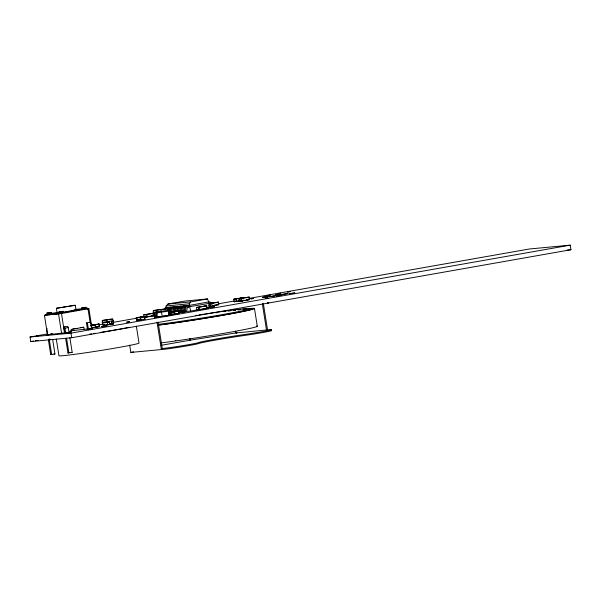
<?xml version="1.0" encoding="UTF-8"?>
<svg xmlns="http://www.w3.org/2000/svg" width="601" height="601" viewBox="0 0 601 601"><rect width="100%" height="100%" fill="white"/><g stroke="black" fill="none" stroke-linecap="round" stroke-linejoin="round"><path stroke-width="0.9" d="M156.733 312.873L169.264 311.033L168.453 311.108L169.227 311.048L168.393 315.555L155.606 317.26L153.24 312.332L153.338 310.567L168.483 308.508L169.985 314.218A1.014 0.901 84.6 0 0 171.03 315.067L171.916 314.909L171.781 314.053L170.744 314.06M108.045 319.492L112.65 319.056L113.311 320.746L113.439 324.059L103.102 325.509L102.32 323.06L102.305 320.498L108.901 319.409M206.143 308.576L208.84 307.817L209.261 303.362L207.495 298.937L184.8 301.078L167.919 304.053L166.169 305.962L165.778 307.72A2.224 1.968 84.6 0 0 164.419 309.245M104.379 324.84L104.048 325.276L103.928 324.525M168.641 310.642L168.911 308.824A2.224 1.968 84.6 0 1 170.271 307.299L171.315 307.103L171.54 308.538L170.692 308.689A0.774 0.684 84.6 0 0 170.136 309.305L169.79 311.761M167.799 309.109L167.837 308.922A2.224 1.968 84.6 0 1 169.189 307.404L170.241 307.209M205.001 308.598L190.562 311.04L189.225 303.79L190.607 301.912L207.495 298.937M57.118 312.836L56.396 308.283L74.178 305.323L75.283 305.316L76.147 310.777M75.283 305.316L56.396 308.283M56.982 312.798L56.547 312.956L59.236 312.775M63.526 312.46L59.296 313.083M45.496 314.541L59.071 313.264L59.161 313.827L45.586 315.104L45.496 314.541L46.202 314.353M66.426 332.654L47.509 334.749L44.429 315.285L45.315 315.052M45.586 315.104L46.292 314.916M86.927 308.418L87.633 308.23L87.723 308.794L87.017 308.982L86.927 308.418L59.071 313.264M61.445 313.527L88.88 308.606L91.961 328.071L91.074 328.311M47.509 334.749L48.396 334.509M37.66 340.459L38.118 340.459M102.861 324.405L103.319 324.397M87.483 329.183L87.04 329.303L92.854 328.386L88.587 328.972M170.278 311.889L170.376 311.866A0.766 0.676 84.6 0 0 170.842 311.348L171.247 308.598A2.224 1.968 84.6 0 1 172.607 307.081L173.659 306.886M173.689 311.566L173.794 311.543A0.766 0.676 84.6 0 0 174.26 311.025L174.666 308.275A2.224 1.968 84.6 0 1 176.025 306.758L177.07 306.563M174.771 311.468L174.868 311.446A0.766 0.676 84.6 0 0 175.334 310.927L175.74 308.178A2.224 1.968 84.6 0 1 177.1 306.653L178.144 306.457L178.369 307.892L177.52 308.043A0.774 0.684 84.6 0 0 176.964 308.659L176.619 311.115A2.216 1.961 84.6 0 1 176.514 311.551M177.107 311.25L177.205 311.22A0.766 0.676 84.6 0 0 177.671 310.702L178.076 307.96A2.224 1.968 84.6 0 1 179.436 306.435L180.488 306.24M178.181 311.145L178.279 311.123A0.766 0.676 84.6 0 0 178.745 310.604L179.158 307.855A2.224 1.968 84.6 0 1 180.51 306.33L181.562 306.142L181.787 307.569L180.939 307.72A0.774 0.684 84.6 0 0 180.383 308.343L180.03 310.8A2.216 1.961 84.6 0 1 178.828 312.46M180.525 310.927L180.623 310.905A0.766 0.676 84.6 0 0 181.089 310.379L181.494 307.637A2.224 1.968 84.6 0 1 182.854 306.112L183.898 305.917M175.95 340.444L175.372 340.564M47.254 314.21C45.375 314.751 56.922 312.745 48.726 313.947M129.681 345.132L130.838 352.426L133.557 351.855M82.825 308.929C79.047 309.71 89.016 308.133 85.109 308.561M48.936 313.872L57.148 312.422M49.936 314.27L51.761 313.947M166.823 307.524L165.944 307.682L189.315 305.406L209.216 301.837A2.224 1.968 84.6 0 1 210.966 302.814L212.198 305.27A0.766 0.676 84.6 0 0 212.799 305.601L214.151 305.368L214.377 306.803L212.018 307.126A2.216 1.961 84.6 0 1 209.967 305.999L208.878 303.79M64.78 332.946L63.826 326.914L67.109 326.335A2.088 0.969 80 0 1 68.266 327.583L69.138 333.074M71.572 330.715L87.408 328.957L86.454 322.925L89.737 322.346A2.141 0.999 80 0 1 90.924 323.811L91.788 329.258M153.338 310.567L168.483 308.508M187.317 305.593L186.265 305.789A2.224 1.968 84.6 0 0 184.905 307.314L184.499 310.063A0.766 0.676 84.6 0 1 184.034 310.582L182.681 310.822L182.914 312.257L183.989 312.152L183.763 310.725L182.681 310.822M169.617 308.786L170.466 308.636M102.305 320.498L112.65 319.056M173.028 308.463L173.884 308.313M176.446 308.14L177.295 307.99M179.857 307.817L180.713 307.667M63.826 326.914A2.088 0.969 80 0 1 64.976 328.161L68.266 327.583M156.598 312.017L155.929 312.144A1.45 1.285 84.6 0 0 155.035 313.572L155.486 316.517L154.502 316.802L154.637 317.659L156.598 317.403A1.014 0.901 84.6 0 0 157.319 316.246L156.891 313.301L157.815 312.775L157.672 311.919L157.004 312.047A1.45 1.285 84.6 0 0 156.11 313.474L156.553 316.449L154.502 316.802M183.275 307.502L185.258 307.239L184.973 305.819L183.929 306.014A2.224 1.968 84.6 0 0 182.569 307.532L182.163 310.281A0.766 0.676 84.6 0 1 181.697 310.8L179.271 311.145L179.496 312.58L181.855 312.25A2.216 1.961 84.6 0 0 183.042 311.491M185.198 307.246L184.349 307.396A0.774 0.684 84.6 0 0 183.801 308.02L183.448 310.477A2.216 1.961 84.6 0 1 183.26 311.115M144.112 317.373L143.707 314.796L153.225 313.234M210.5 303.054L213.242 302.573L211.094 302.776M188.444 305.488L188.669 306.923L187.767 307.073A0.774 0.684 84.6 0 0 187.211 307.697L186.858 310.154A2.216 1.961 84.6 0 1 185.273 311.927L182.914 312.257M153.345 315.923L152.932 313.346L145.855 314.593L146.261 317.17L154.352 315.743L153.946 313.166M210.868 303.235L218.366 302.093L218.772 304.669L213.43 305.608M233.812 299.193L244.051 297.563L233.812 299.193L234.217 301.77L240.851 300.778M218.366 302.093L210.575 303.76M113.311 320.746L102.2 322.309M243.089 298.028L240.888 297.946L241.692 298.096M213.881 305.353L218.479 304.422L218.155 302.423L215.203 302.468M238.935 298.705L249.175 297.082L249.58 299.659L241.489 301.078L239.341 301.281L238.935 298.705L249.175 297.082M240.986 300.816L239.551 300.951L239.236 298.952L242.098 298.329L239.987 298.817M247.131 299.614L246.418 300.034L249.287 299.411L248.964 297.412L246.012 297.457L246.816 297.615M91.42 325.088L95.506 324.66L90.879 325.141L99.225 324.022L99.638 326.598L95.056 327.357L99.458 326.32L98.692 324.067M239.236 298.952L242.143 298.614M91.269 326.749L91.059 325.411L93.08 325.088M99.225 324.022L94.642 324.78L99.142 324.315M111.35 321.092L112.492 324.292L110.013 324.713L109.607 324.112A1.164 0.541 80 0 1 109.54 323.744L109.239 322.256L102.32 323.06M113.424 321.497L111.47 321.843L111.884 323.33M136.239 317.704L140.544 317.298L140.95 319.875L136.652 320.28L136.239 317.704L140.822 316.937M84.125 329.536L83.757 327.245L71.121 329.476L71.481 331.76L68.92 332.21M136.825 317.937L144.586 316.584L144.999 319.161L140.416 319.92L140.003 317.351M198.593 309.492L200.073 309.643L196.91 310.026L196.504 307.449L206.744 305.819L207.15 308.396L199.066 309.823L198.653 307.246L206.744 305.819M249.152 298.381L529.278 249.002L570.221 245.148L570.95 249.723L71.722 337.724L30.779 341.586L30.05 337.011L47.614 333.908M98.459 324.946L103.087 324.134M113.251 322.339L136.367 318.267M140.048 317.636L144.052 316.637M218.644 303.76L234.36 300.988M171.247 312.257L173.674 311.829M204.385 306.352L203.581 306.202L206.541 306.149L206.857 308.155L206.098 308.283M171.653 312.219L173.268 311.934M174.891 311.649L170.263 312.122L178.61 311.01L179.015 313.579L170.669 314.699L170.399 312.986M145.081 316.907L152.203 315.946M178.52 311.303L174.027 311.769L178.52 311.303L178.835 313.309L170.669 314.699M210.741 305.691L209.381 305.924A0.766 0.676 84.6 0 1 208.825 305.654M50.123 334.201L51.874 333.893M71.188 330.49L72.698 330.227M234.217 301.77L239.566 300.823M109.848 323.924L112.162 323.33M183.763 310.725L185.108 310.477A0.766 0.676 84.6 0 0 185.574 309.958L185.987 307.209A2.224 1.968 84.6 0 1 187.339 305.691L188.391 305.496L188.616 306.923M239.551 300.951L242.504 300.906L241.7 300.748L241.384 298.75M109.9 323.962L112.372 323.541M239.341 301.281L245.554 300.192M246.418 300.034L249.58 299.659M103.102 325.509L107.196 324.78M91.292 327.71L94.252 327.237M138.756 319.657L140.379 319.371M179.496 312.58L180.781 312.347A2.216 1.961 84.6 0 0 181.164 312.235M208.885 307.306A2.216 1.961 84.6 0 0 209.681 307.351L210.966 307.126L208.607 307.449A2.216 1.961 84.6 0 1 207.803 307.404M171.781 314.053L170.767 314.143M136.652 320.28L141.235 319.514L140.694 319.567M171.57 314.263L173.186 313.977M200.028 309.357L199.269 309.492L198.954 307.487L199.667 307.066L196.504 307.449M155.606 317.26L160.151 316.457M154.637 317.659L155.516 317.501A1.014 0.901 84.6 0 0 156.162 316.99M171.916 314.909L169.955 315.164A1.014 0.901 84.6 0 1 168.911 314.323L168.626 312.512M30.05 337.011L71.001 333.149L570.221 245.148M30.779 341.586L33.551 341.098M35.399 340.775L37.247 340.444M48.396 339.971L50.717 354.628L54.946 353.959L52.633 339.385M65.644 338.408L67.958 352.99L72.18 352.321L69.859 337.657M161.151 345.312L190.216 340.189L189.931 338.371M235.675 331.128L235.96 332.946L236.982 332.766L189.676 340.241L190.216 340.189M157.056 322.241L161.233 348.625L162.255 348.445M235.96 332.946L269.293 329.716A19.104 0.631 -9 0 1 265.499 331.091A19.104 0.631 -9 0 1 242.631 334.78A33.686 1.119 -9 0 0 197.782 342.825L197.706 342.848A19.104 0.631 -9 0 1 181.472 345.868A19.104 0.631 -9 0 1 162.999 348.452L161.233 348.625M71.098 330.618L72.571 330.377M49.703 334.404L46.698 334.975L52.512 334.066L51.145 334.194M73.833 330.362L70.926 330.82M67.184 332.759L64.179 333.33L69.994 332.421L68.627 332.548M267.332 303.009L268.812 302.731L267.43 302.896M63.631 312.174L76.582 309.808L73.893 309.996M172.472 303.347C175.424 302.964 169.452 303.813 172.397 303.43M44.429 315.285L61.475 313.482M269.586 295.151C273.718 294.618 265.357 295.797 269.488 295.264M48.786 339.43L50.229 339.219M168.851 310.154L168.994 310.139A1.45 1.285 84.6 0 1 170.278 311.183L170.842 315.014M567.224 250.076L570.95 249.723M75.861 309.335L82.202 308.741M84.914 308.486L87.633 308.23M75.643 309.853L77.409 309.688M87.115 308.771L88.88 308.606M167.919 304.053L190.607 301.912M240.933 298.231L242.368 298.096M246.057 297.743L248.964 297.412M235.547 299.298L234.112 299.433L236.974 298.81L236.261 299.23L236.576 301.236L237.38 301.386L235.186 301.304M166.169 305.962L189.225 303.79M210.801 302.889L213.039 302.904L210.846 303.174M216.007 302.626L218.155 302.423M246.372 299.749L247.807 299.614M242.308 300.342L243.743 300.207M173.351 308.366L181.787 307.569M187.542 307.028L209.261 303.362A0.774 0.684 84.6 0 1 209.952 303.693L211.041 305.894A2.216 1.961 84.6 0 0 213.092 307.028M216.322 304.624L218.479 304.422M216.623 304.872L218.772 304.669M210.2 305.744L209.659 305.796L209.892 307.224M213.077 305.473L214.151 305.368M168.318 310.251L169.129 310.176L153.24 312.332M213.302 306.901L214.377 306.803M206.12 308.073L208.84 307.817M153.375 313.196L154.179 313.121M152.932 313.346L150.783 313.549L152.263 313.699M174.305 311.416L178.61 311.01M205.722 308.531L207.15 308.396M169.565 312.062L171.45 311.769A0.766 0.676 84.6 0 0 171.916 311.25L172.329 308.501A2.224 1.968 84.6 0 1 173.681 306.976L174.733 306.78L174.959 308.215L174.11 308.366A0.774 0.684 84.6 0 0 173.554 308.982L173.201 311.438A2.216 1.961 84.6 0 1 172.915 312.272M172.442 311.791L173.516 311.686M175.853 311.468L176.927 311.371M179.271 311.145L180.345 311.048L180.57 312.475M205.422 308.644L203.949 308.486M143.707 314.796L146.869 314.413L147.275 316.99M170.444 312.4L170.797 312.077M181.502 311.896L190.562 311.04M140.288 316.99L144.586 316.584M154.352 315.743L151.144 315.833M170.759 314.406L171.21 314.654M176.055 313.865L179.015 313.579M145.126 317.193L146.554 317.058M144.826 317.305L146.261 317.17M163.352 316.028L168.393 315.555M158.101 316.772L158.641 316.719M144.999 319.161L144.413 318.921M91.059 325.411L91.465 325.374M108.834 324.495L113.439 324.059M112.492 324.292L112.071 324.022M80.173 327.583L83.757 327.245M72.954 328.785L77.439 328.356M99.458 326.32L99.097 326.644M95.875 326.952L99.638 326.598M91.825 327.665L95.589 327.305L95.183 324.735M69.686 331.932L71.481 331.76M54 354.049L54.946 353.959M71.241 352.411L72.18 352.321M50.717 354.628L51.656 354.537L49.199 339.047M67.958 352.99L68.897 352.9L66.576 338.243M130.838 352.426L163.141 349.384A19.104 0.631 -9 0 0 181.615 346.792A19.104 0.631 -9 0 0 197.857 343.78L197.932 343.749A33.686 1.119 -9 0 1 242.774 335.704A19.104 0.631 -9 0 0 263.734 332.368A19.104 0.631 -9 0 0 271.164 330.527M162.323 316.622L160.88 309.853M107.699 325.073L106.91 320.07M263.351 303.505L267.528 329.881M262.329 303.685L266.506 330.062M254.463 308.441L257.281 326.185M241.084 298.502L241.489 301.078M235.96 298.99L236.373 301.567M178.429 313.346L174.433 314.346L174.47 312.017M174.56 311.716L174.974 314.293M158.078 322.061L162.405 349.369M155.576 316.697L155.712 317.561M136.78 317.651L137.186 320.228M136.359 326.23L139.019 343.013A40.56 1.345 -9 0 1 100.51 350.518A40.56 1.345 -9 0 1 58.951 355.784L56.291 339.002M110.028 323.954L110.141 324.705M109.81 323.744L108.999 321.512L109.119 322.256M95.093 325.028L95.409 327.034M87.994 308.846L90.195 322.745M88.505 329.844L87.641 324.39A2.141 0.999 80 0 0 86.454 322.925M71.001 333.149L71.722 337.724M64.976 328.161L65.847 333.66M61.392 312.918L64.525 332.984M58.545 313.955L61.625 333.42M47.667 335.388L46.795 329.889A2.088 0.969 80 0 1 47.156 328.649M256.469 326.073A57.643 1.908 -9 0 1 227.231 332.744A57.643 1.908 -9 0 1 160.933 342.923M249.415 308.538A57.643 1.908 -9 0 1 230.506 313.91A57.643 1.908 -9 0 1 158.123 325.179M215.857 312.813A57.643 1.908 -9 0 1 217.547 312.565M223.842 311.664A57.643 1.908 -9 0 1 225.638 311.416M228.267 311.055A57.643 1.908 -9 0 1 230.807 310.709M233.511 310.356A57.643 1.908 -9 0 1 235.329 310.116M237.928 309.793A57.643 1.908 -9 0 1 240.377 309.492M242.796 309.207A57.643 1.908 -9 0 1 246.042 308.854M249.926 308.704A55.487 1.841 -9 0 1 226.397 314.563A55.487 1.841 -9 0 1 159.603 324.893M233.909 310.394A55.487 1.841 -9 0 1 235.6 310.184M238.469 309.831A55.487 1.841 -9 0 1 240.25 309.62M244.246 309.177A55.487 1.841 -9 0 1 245.944 309.012M158.506 324.322A52.956 1.758 -9 0 0 223.302 314.428A52.956 1.758 -9 0 0 247.447 308.531L238.214 309.41A52.956 1.758 -9 0 0 205.625 313.925M195.686 315.472A52.956 1.758 -9 0 1 197.331 315.217M198.969 314.954A52.956 1.758 -9 0 1 204.701 314.068M129.305 327.26A40.56 1.345 -9 0 1 117.518 329.513M116.714 329.656A40.56 1.345 -9 0 1 100.314 332.436M95.101 333.27A40.56 1.345 -9 0 1 93.343 333.54M91.592 333.81A40.56 1.345 -9 0 1 89.857 334.081M208.344 301.942A2.224 1.968 84.6 0 1 208.742 302.01M185.499 311.085A2.216 1.961 84.6 0 1 185.378 311.265M185.1 311.581A2.216 1.961 84.6 0 1 184.199 312.032M181.968 311.588A2.216 1.961 84.6 0 1 181.833 311.754M165.493 309.139A2.224 1.968 84.6 0 1 166.853 307.622L167.904 307.427L168.13 308.854L167.281 309.004A0.774 0.684 84.6 0 0 166.913 309.214M81.586 307.99L86.101 307.299L81.586 307.99M58.86 311.994L63.345 311.31L58.86 311.994M46.795 313.129L51.235 312.46L46.795 313.129M36.939 335.884L39.583 335.493L36.939 335.884M102.012 326.628L101.629 326.734L106.775 325.93L102.012 326.628M126.766 322.151L129.41 321.76L126.766 322.151M250.97 298.855L253.614 298.464L250.97 298.855M265.522 296.428L268.166 296.038L265.522 296.428M262.968 297.247L262.524 297.367L268.339 296.458L262.968 297.247M277.955 293.679L280.599 293.288L277.955 293.679M264.628 297.57L267.272 297.179L264.628 297.57M269.796 296.609L269.353 296.721L275.175 295.812L269.796 296.609M275.814 294.986L275.371 295.106L281.185 294.19L275.814 294.986M287.586 291.981L290.238 291.59L287.586 291.981M265.447 298.539L268.091 298.149L265.447 298.539M276.625 295.962L276.19 296.083L282.004 295.166L276.625 295.962M282.643 294.34L282.2 294.46L288.014 293.551L282.643 294.34M289.472 293.701L289.028 293.814L294.843 292.905L289.472 293.701"/></g></svg>
